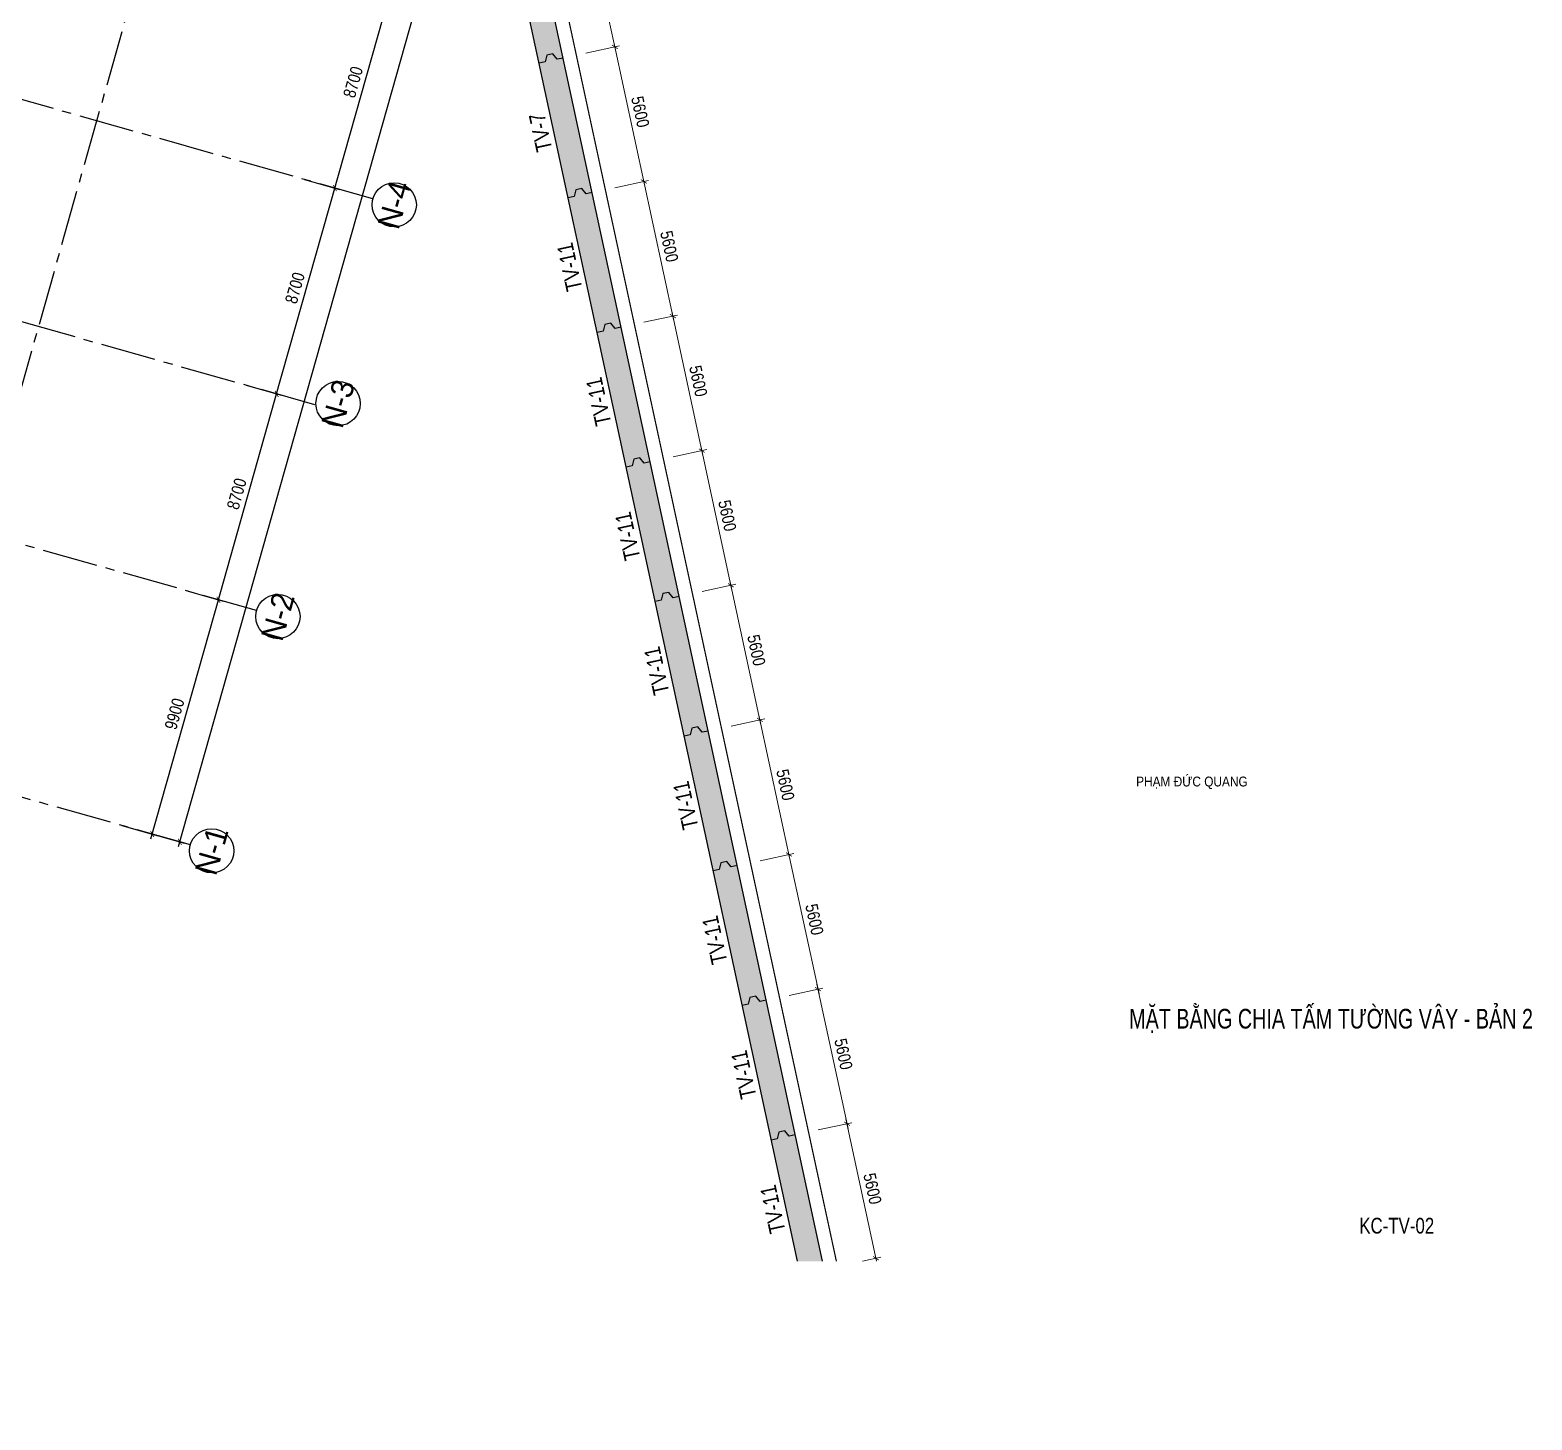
# Model space of a CAD drawing. Header units: millimetres. Extents: x 0 to 837459, y -815537 to -10000.
# Drawn here: x 776396 to 837459, y -564337 to -507810 of the extents above; entities that cross this region are included whole.
import ezdxf
from ezdxf.enums import TextEntityAlignment as Align
from ezdxf.xclip import XClip

# ---------------------------------------------------------------- set-up
doc = ezdxf.new("R2010")
doc.units = ezdxf.units.MM
doc.header["$LTSCALE"] = 100
doc.header["$XCLIPFRAME"] = 0
doc.header["$PDMODE"] = 32
doc.header["$PDSIZE"] = 2.5
for name, pattern in [('CENTER2', [1.125, 0.75, -0.125, 0.125, -0.125]), ('DASHDOT', [1, 0.5, -0.25, 0, -0.25]), ('DASHED', [4.5, 3, -1.5])]:
    doc.linetypes.add(name, pattern=pattern)
for name, color, linetype in [('0-Chu khung ten', 7, 'Continuous'), ('A-GRID-SYM', 50, 'Continuous'), ('ccu11-Dim', 8, 'Continuous'), ('ccu11-Khuat', 9, 'DASHED'), ('ccu11-Text', 31, 'Continuous'), ('ccu12-Hatch', 250, 'Continuous'), ('ccu12-Truc', 13, 'CENTER2'), ('KC-Betong', 6, 'Continuous'), ('KT-Dim', 8, 'Continuous'), ('Xref_ST_MBDV Cot vach 30.7.2022$0$Xref_ST_MBDV Cot vach 30.7.2022|Xref_ST_MBDV Cot vach 30.7.2022|Xref_ST_MBDV Cot vach 30.7.2022|Xref_ST_MBDV Cot vach 30.7.2022|A-CORE-OTLN', 2, 'Continuous'), ('Xref_ST_MBDV Cot vach 30.7.2022$0$Xref_ST_MBDV Cot vach 30.7.2022|Xref_ST_MBDV Cot vach 30.7.2022|Xref_ST_MBDV Cot vach 30.7.2022|Xref_ST_MBDV Cot vach 30.7.2022|ccu12-Thay', 7, 'Continuous')]:
    doc.layers.add(name, color=color, linetype=linetype)
doc.layers.add('ccu12-Tencaukien', color=9, linetype='Continuous', lineweight=15)
doc.styles.add('Arial', font='arial.ttf', dxfattribs={"width": 0.7})
doc.styles.add('Arial Narrow', font='ARIALN.TTF')
doc.styles.add('ccu11-VnAvantH', font='')
doc.styles.add('HBA-Text', font='GOTHIC.TTF')
doc.styles.add('LoGoTTAs1', font='')
doc.styles.add('LoGoTTAs2', font='')
doc.styles.add('VNARIALH', font='')
doc.styles.get('ccu11-VnAvantH').set_extended_font_data('.VnAvantH')
doc.styles.get('LoGoTTAs1').set_extended_font_data('.VnArialH')
doc.styles.get('LoGoTTAs2').set_extended_font_data('.VnAvantH')
doc.styles.get('VNARIALH').set_extended_font_data('.VnArialH')
doc.dimstyles.new('ccu12-200', dxfattribs={"dimscale": 200, "dimtxt": 2.5, "dimasz": 1, "dimexe": 1, "dimexo": 2, "dimgap": 1, "dimtad": 1, "dimdec": 0, "dimdsep": 46, "dimtxsty": 'Arial Narrow', "dimblk": 'ARCHTICK', "dimcen": -1, "dimdle": 1, "dimclrd": 256, "dimclre": 256, "dimclrt": 3, "dimadec": 0, "dimazin": 2, "dimtfac": 0.1, "dimtdec": 0, "dimtmove": 0, "dimatfit": 1, "dimldrblk": 'ARCHTICK', "dimfxl": 1, "dimtvp": 0.833333, "dimtolj": 1, "dimtzin": 12, "dimarcsym": 0})

# ---------------------------------------------------------------- blocks, each defined once
blk = doc.blocks.new('_ARCHTICK')
at = {"color": 0, "linetype": 'ByBlock', "const_width": 0.15}
blk.add_lwpolyline([(-0.5, -0.5), (0.5, 0.5)], dxfattribs=at)
blk = doc.blocks.new('*D198')
at = {"layer": 'ccu11-Dim', "lineweight": -2, "ltscale": 0.5, "transparency": 16777216}
for p, q in [((-4283, 59847), (-2914, 60142)), ((-1887, 54430), (-3152, 60295)), ((-3103, 54373), (-1734, 54668))]:
    blk.add_line(p, q, dxfattribs=at)
at = {"layer": 'Defpoints', "color": 0, "ltscale": 0.5, "transparency": 16777216}
for p in [(-3110, 60100), (-4674, 59763), (-3494, 54288)]:
    blk.add_point(p, dxfattribs=at)
at = {"layer": 'ccu11-Dim', "lineweight": -2, "ltscale": 0.5, "transparency": 16777216, "xscale": 200, "yscale": 200, "zscale": 200}
for p, rotation in [((-3110, 60100), 102.1642570587989), ((-1930, 54625), 282.1642570587989)]:
    blk.add_blockref('_ARCHTICK', p, dxfattribs=dict(at, rotation=rotation))
at = {"layer": 'ccu11-Dim', "color": 3, "ltscale": 0.5, "transparency": 16777216, "insert": (-2074, 57459), "char_height": 500, "attachment_point": 5, "rotation": 282.16426, "style": 'Arial Narrow', "bg_fill": 3, "box_fill_scale": 1.1, "bg_fill_color": 256, "bg_fill_true_color": 13158600, "bg_fill_transparency": 0}
blk.add_mtext('\\A1;5600', dxfattribs=at)
blk = doc.blocks.new('*D199')
at = {"layer": 'ccu11-Dim', "lineweight": -2, "ltscale": 0.5, "transparency": 16777216}
for p, q in [((-5463, 65321), (-4094, 65616)), ((-3067, 59904), (-4332, 65769)), ((-4283, 59847), (-2914, 60142))]:
    blk.add_line(p, q, dxfattribs=at)
at = {"layer": 'Defpoints', "color": 0, "ltscale": 0.5, "transparency": 16777216}
for p in [(-4290, 65574), (-5854, 65237), (-4674, 59763)]:
    blk.add_point(p, dxfattribs=at)
at = {"layer": 'ccu11-Dim', "lineweight": -2, "ltscale": 0.5, "transparency": 16777216, "xscale": 200, "yscale": 200, "zscale": 200}
for p, rotation in [((-4290, 65574), 102.1642570587989), ((-3110, 60100), 282.1642570587989)]:
    blk.add_blockref('_ARCHTICK', p, dxfattribs=dict(at, rotation=rotation))
at = {"layer": 'ccu11-Dim', "color": 3, "ltscale": 0.5, "transparency": 16777216, "insert": (-3254, 62933), "char_height": 500, "attachment_point": 5, "rotation": 282.16426, "style": 'Arial Narrow', "bg_fill": 3, "box_fill_scale": 1.1, "bg_fill_color": 256, "bg_fill_true_color": 13158600, "bg_fill_transparency": 0}
blk.add_mtext('\\A1;5600', dxfattribs=at)
blk = doc.blocks.new('*D200')
at = {"layer": 'ccu11-Dim', "lineweight": -2, "ltscale": 0.5, "transparency": 16777216}
for p, q in [((-6643, 70795), (-5274, 71090)), ((-4247, 65378), (-5512, 71244)), ((-5463, 65321), (-4094, 65616))]:
    blk.add_line(p, q, dxfattribs=at)
at = {"layer": 'Defpoints', "color": 0, "ltscale": 0.5, "transparency": 16777216}
for p in [(-5470, 71048), (-7034, 70711), (-5854, 65237)]:
    blk.add_point(p, dxfattribs=at)
at = {"layer": 'ccu11-Dim', "lineweight": -2, "ltscale": 0.5, "transparency": 16777216, "xscale": 200, "yscale": 200, "zscale": 200}
for p, rotation in [((-5470, 71048), 102.1642570587989), ((-4290, 65574), 282.1642570587989)]:
    blk.add_blockref('_ARCHTICK', p, dxfattribs=dict(at, rotation=rotation))
at = {"layer": 'ccu11-Dim', "color": 3, "ltscale": 0.5, "transparency": 16777216, "insert": (-4434, 68407), "char_height": 500, "attachment_point": 5, "rotation": 282.16426, "style": 'Arial Narrow', "bg_fill": 3, "box_fill_scale": 1.1, "bg_fill_color": 256, "bg_fill_true_color": 13158600, "bg_fill_transparency": 0}
blk.add_mtext('\\A1;5600', dxfattribs=at)
blk = doc.blocks.new('*D201')
at = {"layer": 'ccu11-Dim', "lineweight": -2, "ltscale": 0.5, "transparency": 16777216}
for p, q in [((-7823, 76270), (-6454, 76565)), ((-5427, 70853), (-6692, 76718)), ((-6643, 70795), (-5274, 71090))]:
    blk.add_line(p, q, dxfattribs=at)
at = {"layer": 'Defpoints', "color": 0, "ltscale": 0.5, "transparency": 16777216}
for p in [(-6650, 76523), (-8214, 76185), (-7034, 70711)]:
    blk.add_point(p, dxfattribs=at)
at = {"layer": 'ccu11-Dim', "lineweight": -2, "ltscale": 0.5, "transparency": 16777216, "xscale": 200, "yscale": 200, "zscale": 200}
for p, rotation in [((-6650, 76523), 102.1642570587989), ((-5470, 71048), 282.1642570587989)]:
    blk.add_blockref('_ARCHTICK', p, dxfattribs=dict(at, rotation=rotation))
at = {"layer": 'ccu11-Dim', "color": 3, "ltscale": 0.5, "transparency": 16777216, "insert": (-5614, 73881), "char_height": 500, "attachment_point": 5, "rotation": 282.16426, "style": 'Arial Narrow', "bg_fill": 3, "box_fill_scale": 1.1, "bg_fill_color": 256, "bg_fill_true_color": 13158600, "bg_fill_transparency": 0}
blk.add_mtext('\\A1;5600', dxfattribs=at)
blk = doc.blocks.new('*D202')
at = {"layer": 'ccu11-Dim', "lineweight": -2, "ltscale": 0.5, "transparency": 16777216}
for p, q in [((-9003, 81744), (-7634, 82039)), ((-6607, 76327), (-7872, 82192)), ((-7823, 76270), (-6454, 76565))]:
    blk.add_line(p, q, dxfattribs=at)
at = {"layer": 'Defpoints', "color": 0, "ltscale": 0.5, "transparency": 16777216}
for p in [(-7830, 81997), (-9394, 81660), (-8214, 76185)]:
    blk.add_point(p, dxfattribs=at)
at = {"layer": 'ccu11-Dim', "lineweight": -2, "ltscale": 0.5, "transparency": 16777216, "xscale": 200, "yscale": 200, "zscale": 200}
for p, rotation in [((-7830, 81997), 102.1642570587989), ((-6650, 76523), 282.1642570587989)]:
    blk.add_blockref('_ARCHTICK', p, dxfattribs=dict(at, rotation=rotation))
at = {"layer": 'ccu11-Dim', "color": 3, "ltscale": 0.5, "transparency": 16777216, "insert": (-6794, 79356), "char_height": 500, "attachment_point": 5, "rotation": 282.16426, "style": 'Arial Narrow', "bg_fill": 3, "box_fill_scale": 1.1, "bg_fill_color": 256, "bg_fill_true_color": 13158600, "bg_fill_transparency": 0}
blk.add_mtext('\\A1;5600', dxfattribs=at)
blk = doc.blocks.new('*D203')
at = {"layer": 'ccu11-Dim', "lineweight": -2, "ltscale": 0.5, "transparency": 16777216}
for p, q in [((-10183, 87218), (-8814, 87513)), ((-7787, 81801), (-9052, 87667)), ((-9003, 81744), (-7634, 82039))]:
    blk.add_line(p, q, dxfattribs=at)
at = {"layer": 'Defpoints', "color": 0, "ltscale": 0.5, "transparency": 16777216}
for p in [(-9010, 87471), (-10574, 87134), (-9394, 81660)]:
    blk.add_point(p, dxfattribs=at)
at = {"layer": 'ccu11-Dim', "lineweight": -2, "ltscale": 0.5, "transparency": 16777216, "xscale": 200, "yscale": 200, "zscale": 200}
for p, rotation in [((-9010, 87471), 102.1642570587989), ((-7830, 81997), 282.1642570587989)]:
    blk.add_blockref('_ARCHTICK', p, dxfattribs=dict(at, rotation=rotation))
at = {"layer": 'ccu11-Dim', "color": 3, "ltscale": 0.5, "transparency": 16777216, "insert": (-7974, 84830), "char_height": 500, "attachment_point": 5, "rotation": 282.16426, "style": 'Arial Narrow', "bg_fill": 3, "box_fill_scale": 1.1, "bg_fill_color": 256, "bg_fill_true_color": 13158600, "bg_fill_transparency": 0}
blk.add_mtext('\\A1;5600', dxfattribs=at)
blk = doc.blocks.new('*D204')
at = {"layer": 'ccu11-Dim', "lineweight": -2, "ltscale": 0.5, "transparency": 16777216}
for p, q in [((-11363, 92692), (-9994, 92987)), ((-8967, 87276), (-10232, 93141)), ((-10183, 87218), (-8814, 87513))]:
    blk.add_line(p, q, dxfattribs=at)
at = {"layer": 'Defpoints', "color": 0, "ltscale": 0.5, "transparency": 16777216}
for p in [(-10190, 92945), (-11754, 92608), (-10574, 87134)]:
    blk.add_point(p, dxfattribs=at)
at = {"layer": 'ccu11-Dim', "lineweight": -2, "ltscale": 0.5, "transparency": 16777216, "xscale": 200, "yscale": 200, "zscale": 200}
for p, rotation in [((-10190, 92945), 102.1642570587989), ((-9010, 87471), 282.1642570587989)]:
    blk.add_blockref('_ARCHTICK', p, dxfattribs=dict(at, rotation=rotation))
at = {"layer": 'ccu11-Dim', "color": 3, "ltscale": 0.5, "transparency": 16777216, "insert": (-9155, 90304), "char_height": 500, "attachment_point": 5, "rotation": 282.16426, "style": 'Arial Narrow', "bg_fill": 3, "box_fill_scale": 1.1, "bg_fill_color": 256, "bg_fill_true_color": 13158600, "bg_fill_transparency": 0}
blk.add_mtext('\\A1;5600', dxfattribs=at)
blk = doc.blocks.new('*D205')
at = {"layer": 'ccu11-Dim', "lineweight": -2, "ltscale": 0.5, "transparency": 16777216}
for p, q in [((-12543, 98167), (-11174, 98462)), ((-10147, 92750), (-11412, 98615)), ((-11363, 92692), (-9994, 92987))]:
    blk.add_line(p, q, dxfattribs=at)
at = {"layer": 'Defpoints', "color": 0, "ltscale": 0.5, "transparency": 16777216}
for p in [(-11370, 98420), (-12934, 98082), (-11754, 92608)]:
    blk.add_point(p, dxfattribs=at)
at = {"layer": 'ccu11-Dim', "lineweight": -2, "ltscale": 0.5, "transparency": 16777216, "xscale": 200, "yscale": 200, "zscale": 200}
for p, rotation in [((-11370, 98420), 102.1642570587989), ((-10190, 92945), 282.1642570587989)]:
    blk.add_blockref('_ARCHTICK', p, dxfattribs=dict(at, rotation=rotation))
at = {"layer": 'ccu11-Dim', "color": 3, "ltscale": 0.5, "transparency": 16777216, "insert": (-10335, 95778), "char_height": 500, "attachment_point": 5, "rotation": 282.16426, "style": 'Arial Narrow', "bg_fill": 3, "box_fill_scale": 1.1, "bg_fill_color": 256, "bg_fill_true_color": 13158600, "bg_fill_transparency": 0}
blk.add_mtext('\\A1;5600', dxfattribs=at)
blk = doc.blocks.new('*D206')
at = {"layer": 'ccu11-Dim', "lineweight": -2, "ltscale": 0.5, "transparency": 16777216}
for p, q in [((-13723, 103641), (-12354, 103936)), ((-11327, 98224), (-12592, 104089)), ((-12543, 98167), (-11174, 98462))]:
    blk.add_line(p, q, dxfattribs=at)
at = {"layer": 'Defpoints', "color": 0, "ltscale": 0.5, "transparency": 16777216}
for p in [(-12550, 103894), (-14114, 103557), (-12934, 98082)]:
    blk.add_point(p, dxfattribs=at)
at = {"layer": 'ccu11-Dim', "lineweight": -2, "ltscale": 0.5, "transparency": 16777216, "xscale": 200, "yscale": 200, "zscale": 200}
for p, rotation in [((-12550, 103894), 102.1642570587989), ((-11370, 98420), 282.1642570587989)]:
    blk.add_blockref('_ARCHTICK', p, dxfattribs=dict(at, rotation=rotation))
at = {"layer": 'ccu11-Dim', "color": 3, "ltscale": 0.5, "transparency": 16777216, "insert": (-11515, 101253), "char_height": 500, "attachment_point": 5, "rotation": 282.16426, "style": 'Arial Narrow', "bg_fill": 3, "box_fill_scale": 1.1, "bg_fill_color": 256, "bg_fill_true_color": 13158600, "bg_fill_transparency": 0}
blk.add_mtext('\\A1;5600', dxfattribs=at)
blk = doc.blocks.new('*D207')
at = {"layer": 'ccu11-Dim', "lineweight": -2, "ltscale": 0.5, "transparency": 16777216}
for p, q in [((-14903, 109115), (-13534, 109410)), ((-12507, 103698), (-13772, 109564)), ((-13723, 103641), (-12354, 103936))]:
    blk.add_line(p, q, dxfattribs=at)
at = {"layer": 'Defpoints', "color": 0, "ltscale": 0.5, "transparency": 16777216}
for p in [(-13730, 109368), (-15294, 109031), (-14114, 103557)]:
    blk.add_point(p, dxfattribs=at)
at = {"layer": 'ccu11-Dim', "lineweight": -2, "ltscale": 0.5, "transparency": 16777216, "xscale": 200, "yscale": 200, "zscale": 200}
for p, rotation in [((-13730, 109368), 102.1642570587989), ((-12550, 103894), 282.1642570587989)]:
    blk.add_blockref('_ARCHTICK', p, dxfattribs=dict(at, rotation=rotation))
at = {"layer": 'ccu11-Dim', "color": 3, "ltscale": 0.5, "transparency": 16777216, "insert": (-12695, 106727), "char_height": 500, "attachment_point": 5, "rotation": 282.16426, "style": 'Arial Narrow', "bg_fill": 3, "box_fill_scale": 1.1, "bg_fill_color": 256, "bg_fill_true_color": 13158600, "bg_fill_transparency": 0}
blk.add_mtext('\\A1;5600', dxfattribs=at)
blk = doc.blocks.new('*D208')
at = {"layer": 'ccu11-Dim', "lineweight": -2, "ltscale": 0.5, "transparency": 16777216}
for p, q in [((-16083, 114590), (-14714, 114885)), ((-13687, 109173), (-14952, 115038)), ((-14903, 109115), (-13534, 109410))]:
    blk.add_line(p, q, dxfattribs=at)
at = {"layer": 'Defpoints', "color": 0, "ltscale": 0.5, "transparency": 16777216}
for p in [(-14910, 114842), (-16474, 114505), (-15294, 109031)]:
    blk.add_point(p, dxfattribs=at)
at = {"layer": 'ccu11-Dim', "lineweight": -2, "ltscale": 0.5, "transparency": 16777216, "xscale": 200, "yscale": 200, "zscale": 200}
for p, rotation in [((-14910, 114842), 102.1642570587989), ((-13730, 109368), 282.1642570587989)]:
    blk.add_blockref('_ARCHTICK', p, dxfattribs=dict(at, rotation=rotation))
at = {"layer": 'ccu11-Dim', "color": 3, "ltscale": 0.5, "transparency": 16777216, "insert": (-13875, 112201), "char_height": 500, "attachment_point": 5, "rotation": 282.16426, "style": 'Arial Narrow', "bg_fill": 3, "box_fill_scale": 1.1, "bg_fill_color": 256, "bg_fill_true_color": 13158600, "bg_fill_transparency": 0}
blk.add_mtext('\\A1;5600', dxfattribs=at)
blk = doc.blocks.new('*D126')
at = {"layer": 'Defpoints', "color": 0, "transparency": 16777216}
for p in [(366647, -37704, 0), (379300, -66026), (376730, -66913, 0)]:
    blk.add_point(p, dxfattribs=at)
at = {"layer": 'KT-Dim', "lineweight": -2, "transparency": 16777216}
for p, q in [((369150, -36628), (379365, -66215)), ((367025, -37574), (369405, -36752)), ((377108, -66782), (379489, -65960))]:
    blk.add_line(p, q, dxfattribs=at)
at = {"layer": 'KT-Dim', "lineweight": -2, "transparency": 16777216, "xscale": 200, "yscale": 200, "zscale": 200}
for p, rotation in [((369216, -36817), 109.047107476038), ((379300, -66026), 289.047107476038)]:
    blk.add_blockref('_ARCHTICK', p, dxfattribs=dict(at, rotation=rotation))
at = {"layer": 'KT-Dim', "color": 3, "transparency": 16777216, "insert": (374688, -51273), "char_height": 500, "attachment_point": 5, "rotation": 289.04711, "style": 'Arial Narrow'}
blk.add_mtext('\\A1;30900', dxfattribs=at)
blk = doc.blocks.new('GRID-SYM-flat-229')
at = {"layer": 'A-GRID-SYM', "ltscale": 0.5}
blk.add_circle((0, 0), 900, dxfattribs=at)
at = {"layer": 'A-GRID-SYM', "style": 'HBA-Text'}
blk.add_attdef('GRID', text='', height=900, rotation=74.22122, dxfattribs=at).set_placement((0, 0), align=Align.MIDDLE_CENTER)
blk = doc.blocks.new('GRID-SYM-flat-233')
at = {"layer": 'A-GRID-SYM', "ltscale": 0.5}
blk.add_circle((0, 0), 900, dxfattribs=at)
at = {"layer": 'A-GRID-SYM', "style": 'HBA-Text'}
blk.add_attdef('GRID', text='', height=900, rotation=74.22122, dxfattribs=at).set_placement((0, 0), align=Align.MIDDLE_CENTER)
blk = doc.blocks.new('GRID-SYM-flat-234')
at = {"layer": 'A-GRID-SYM', "ltscale": 0.5}
blk.add_circle((0, 0), 900, dxfattribs=at)
at = {"layer": 'A-GRID-SYM', "style": 'HBA-Text'}
blk.add_attdef('GRID', text='', height=900, rotation=74.22122, dxfattribs=at).set_placement((0, 0), align=Align.MIDDLE_CENTER)
blk = doc.blocks.new('GRID-SYM-flat-235')
at = {"layer": 'A-GRID-SYM', "ltscale": 0.5}
blk.add_circle((0, 0), 900, dxfattribs=at)
at = {"layer": 'A-GRID-SYM', "style": 'HBA-Text'}
blk.add_attdef('GRID', text='', height=900, rotation=74.22122, dxfattribs=at).set_placement((0, 0), align=Align.MIDDLE_CENTER)
blk = doc.blocks.new('*D39')
at = {"layer": 'ccu11-Dim', "lineweight": -2, "ltscale": 0.5, "transparency": 16777216}
for p, q in [((1244202, 42038), (1246677, 50795)), ((1245387, 50952), (1246815, 50548)), ((1243021, 42580), (1244449, 42176))]:
    blk.add_line(p, q, dxfattribs=at)
at = {"layer": 'Defpoints', "color": 0, "ltscale": 0.5, "transparency": 16777216}
for p in [(1245002, 51061, 0), (1246622, 50603), (1242637, 42688, 0)]:
    blk.add_point(p, dxfattribs=at)
at = {"layer": 'ccu11-Dim', "lineweight": -2, "ltscale": 0.5, "transparency": 16777216, "xscale": 200, "yscale": 200, "zscale": 200}
for p, rotation in [((1246622, 50603), 74.22121918278238), ((1244257, 42231), 254.2212191827824)]:
    blk.add_blockref('_ARCHTICK', p, dxfattribs=dict(at, rotation=rotation))
at = {"layer": 'ccu11-Dim', "color": 3, "ltscale": 0.5, "transparency": 16777216, "insert": (1245001, 46541), "char_height": 500, "attachment_point": 5, "rotation": 74.22122, "style": 'Arial Narrow', "bg_fill": 3, "box_fill_scale": 1.1, "bg_fill_color": 256, "bg_fill_true_color": 13158600, "bg_fill_transparency": 0}
blk.add_mtext('\\A1;8700', dxfattribs=at)
blk = doc.blocks.new('*D40')
at = {"layer": 'ccu11-Dim', "lineweight": -2, "ltscale": 0.5, "transparency": 16777216}
for p, q in [((1241836, 33666), (1244311, 42423)), ((1243021, 42580), (1244449, 42176)), ((1240656, 34208), (1242083, 33804))]:
    blk.add_line(p, q, dxfattribs=at)
at = {"layer": 'Defpoints', "color": 0, "ltscale": 0.5, "transparency": 16777216}
for p in [(1242637, 42688, 0), (1244257, 42231), (1240271, 34316, 0)]:
    blk.add_point(p, dxfattribs=at)
at = {"layer": 'ccu11-Dim', "lineweight": -2, "ltscale": 0.5, "transparency": 16777216, "xscale": 200, "yscale": 200, "zscale": 200}
for p, rotation in [((1244257, 42231), 74.22121918278238), ((1241891, 33859), 254.2212191827824)]:
    blk.add_blockref('_ARCHTICK', p, dxfattribs=dict(at, rotation=rotation))
at = {"layer": 'ccu11-Dim', "color": 3, "ltscale": 0.5, "transparency": 16777216, "insert": (1242636, 38168), "char_height": 500, "attachment_point": 5, "rotation": 74.22122, "style": 'Arial Narrow', "bg_fill": 3, "box_fill_scale": 1.1, "bg_fill_color": 256, "bg_fill_true_color": 13158600, "bg_fill_transparency": 0}
blk.add_mtext('\\A1;8700', dxfattribs=at)
blk = doc.blocks.new('*D41')
at = {"layer": 'ccu11-Dim', "lineweight": -2, "ltscale": 0.5, "transparency": 16777216}
for p, q in [((1240656, 34208), (1242083, 33804)), ((1239471, 25294), (1241945, 34051)), ((1238290, 25835), (1239718, 25432))]:
    blk.add_line(p, q, dxfattribs=at)
at = {"layer": 'Defpoints', "color": 0, "ltscale": 0.5, "transparency": 16777216}
for p in [(1240271, 34316, 0), (1241891, 33859), (1237905, 25944, 0)]:
    blk.add_point(p, dxfattribs=at)
at = {"layer": 'ccu11-Dim', "lineweight": -2, "ltscale": 0.5, "transparency": 16777216, "xscale": 200, "yscale": 200, "zscale": 200}
for p, rotation in [((1241891, 33859), 74.22121918278238), ((1239525, 25486), 254.2212191827824)]:
    blk.add_blockref('_ARCHTICK', p, dxfattribs=dict(at, rotation=rotation))
at = {"layer": 'ccu11-Dim', "color": 3, "ltscale": 0.5, "transparency": 16777216, "insert": (1240270, 29796), "char_height": 500, "attachment_point": 5, "rotation": 74.22122, "style": 'Arial Narrow', "bg_fill": 3, "box_fill_scale": 1.1, "bg_fill_color": 256, "bg_fill_true_color": 13158600, "bg_fill_transparency": 0}
blk.add_mtext('\\A1;8700', dxfattribs=at)
blk = doc.blocks.new('*D42')
at = {"layer": 'ccu11-Dim', "lineweight": -2, "ltscale": 0.5, "transparency": 16777216}
for p, q in [((1236779, 15767), (1239579, 25679)), ((1238290, 25835), (1239718, 25432)), ((1235598, 16309), (1237026, 15905))]:
    blk.add_line(p, q, dxfattribs=at)
at = {"layer": 'Defpoints', "color": 0, "ltscale": 0.5, "transparency": 16777216}
for p in [(1237905, 25944, 0), (1239525, 25486), (1235213, 16417, 0)]:
    blk.add_point(p, dxfattribs=at)
at = {"layer": 'ccu11-Dim', "lineweight": -2, "ltscale": 0.5, "transparency": 16777216, "xscale": 200, "yscale": 200, "zscale": 200}
for p, rotation in [((1239525, 25486), 74.22121918278238), ((1236833, 15960), 254.2212191827824)]:
    blk.add_blockref('_ARCHTICK', p, dxfattribs=dict(at, rotation=rotation))
at = {"layer": 'ccu11-Dim', "color": 3, "ltscale": 0.5, "transparency": 16777216, "insert": (1237741, 20847), "char_height": 500, "attachment_point": 5, "rotation": 74.22122, "style": 'Arial Narrow', "bg_fill": 3, "box_fill_scale": 1.1, "bg_fill_color": 256, "bg_fill_true_color": 13158600, "bg_fill_transparency": 0}
blk.add_mtext('\\A1;9900', dxfattribs=at)
blk = doc.blocks.new('*D43')
at = {"layer": 'ccu11-Dim', "lineweight": -2, "ltscale": 0.5, "transparency": 16777216}
for p, q in [((1255775, 87712), (1258325, 86992)), ((1237901, 15450), (1258187, 87239)), ((1235598, 16309), (1238148, 15588))]:
    blk.add_line(p, q, dxfattribs=at)
at = {"layer": 'Defpoints', "color": 0, "ltscale": 0.5, "transparency": 16777216}
for p in [(1255390, 87821, 0), (1258133, 87046), (1235213, 16417, 0)]:
    blk.add_point(p, dxfattribs=at)
at = {"layer": 'ccu11-Dim', "lineweight": -2, "ltscale": 0.5, "transparency": 16777216, "xscale": 200, "yscale": 200, "zscale": 200}
for p, rotation in [((1258133, 87046), 74.22121918278238), ((1237956, 15642), 254.2212191827824)]:
    blk.add_blockref('_ARCHTICK', p, dxfattribs=dict(at, rotation=rotation))
at = {"layer": 'ccu11-Dim', "color": 3, "ltscale": 0.5, "transparency": 16777216, "insert": (1247606, 51468), "char_height": 500, "attachment_point": 5, "rotation": 74.22122, "style": 'Arial Narrow', "bg_fill": 3, "box_fill_scale": 1.1, "bg_fill_color": 256, "bg_fill_true_color": 13158600, "bg_fill_transparency": 0}
blk.add_mtext('\\A1;74200', dxfattribs=at)
blk = doc.blocks.new('ccu11_88_tenbv')
at = {"layer": '0-Chu khung ten', "color": 31, "style": 'LoGoTTAs2', "width": 0.8}
for p in [(-8837, 8052), (-8800, 6853)]:
    blk.add_attdef('...', p, '', height=220, dxfattribs=at)
at = {"layer": '0-Chu khung ten', "color": 31}
for tag, height, style, width, p in [('1', 500, 'VNARIALH', 0.85, (-4500, 3869)), ('2', 500, 'VNARIALH', 0.85, (-4500, 2917)), ('S1-01-1', 700, 'LoGoTTAs1', 0.8, (-2250, 607)), ('1/100', 350, 'VNARIALH', 0.85, (-6750, 229))]:
    blk.add_attdef(tag, text='', height=height, dxfattribs=dict(at, style=style, width=width)).set_placement(p, align=Align.CENTER)
blk = doc.blocks.new('Grid-ST-flat-3')
at = {"layer": 'KT-Dim'}
dim = blk.add_linear_dim(base=(379299.7, -66025.7, 0), p1=(366646.9, -37704.3), p2=(376730.3, -66912.7, 0), angle=109.047107, dimstyle='ccu12-200', dxfattribs=at)
dim.commit()
dim.dimension.update_dxf_attribs({"geometry": '*D126', "text_midpoint": (374688, -51272.9, 0)})
blk = doc.blocks.new('LUOI TRUC-NT1')
at = {"layer": 'ccu12-Truc', "ltscale": 30}
for p, q in [((22212.4, 78608.2), (-2819.4, -9977.8)), ((18657.9, 23096.8), (-14287.1, 32406.1)), ((16292.2, 14724.6), (-16652.9, 24033.9)), ((13926.4, 6352.4), (-19018.6, 15661.8)), ((11234.4, -3174.5), (-21710.7, 6134.8))]:
    blk.add_line(p, q, dxfattribs=at)
at = {"layer": 'KC-Betong', "ltscale": 0.5}
for name, p, values in [('GRID-SYM-flat-235', (19524, 22852.1), {'GRID': 'N-4'}), ('GRID-SYM-flat-234', (17239.8, 14768.6), {'GRID': 'N-3'}), ('GRID-SYM-flat-233', (14792.5, 6107.7), {'GRID': 'N-2'}), ('GRID-SYM-flat-229', (12100.5, -3419.1), {'GRID': 'N-1'})]:
    blk.add_blockref(name, p, dxfattribs=at).add_auto_attribs(values)
at = {"layer": 'ccu11-Dim', "ltscale": 0.5}
dim = blk.add_linear_dim(base=(19474.2, 31906.8), p1=(15488.4, 23992.4, 0), p2=(17854.2, 32364.6, 0), angle=74.221219, dimstyle='ccu12-200', override={"dimfxl": 150, "dimtfill": 1}, dxfattribs=at)
dim.commit()
dim.dimension.update_dxf_attribs({"geometry": '*D39', "text_midpoint": (17853.2, 27844.5), "insert": (-1227148.1, -18696.1)})
dim = blk.add_linear_dim(base=(17108.5, 23534.6), p1=(13122.7, 15620.2, 0), p2=(15488.4, 23992.4, 0), angle=74.221219, dimstyle='ccu12-200', override={"dimfxl": 150, "dimtfill": 1}, dxfattribs=at)
dim.commit()
dim.dimension.update_dxf_attribs({"geometry": '*D40', "text_midpoint": (15487.5, 19472.3), "insert": (-1227148.1, -18696.1)})
dim = blk.add_linear_dim(base=(14742.8, 15162.4), p1=(10757, 7248, 0), p2=(13122.7, 15620.2, 0), angle=74.221219, dimstyle='ccu12-200', override={"dimfxl": 150, "dimtfill": 1}, dxfattribs=at)
dim.commit()
dim.dimension.update_dxf_attribs({"geometry": '*D41', "text_midpoint": (13121.8, 11100.1), "insert": (-1227148.1, -18696.1)})
dim = blk.add_linear_dim(base=(12377, 6790.3), p1=(8065, -2278.7, 0), p2=(10757, 7248, 0), angle=74.221219, dimstyle='ccu12-200', override={"dimfxl": 150, "dimtfill": 1}, dxfattribs=at)
dim.commit()
dim.dimension.update_dxf_attribs({"geometry": '*D42', "text_midpoint": (10592.9, 2150.7), "insert": (-1227148.1, -18696.1)})
dim = blk.add_linear_dim(base=(30984.5, 68350.1), p1=(8065, -2278.7, 0), p2=(28241.7, 69125.1, 0), angle=74.221219, dimstyle='ccu12-200', override={"dimfxl": 150, "dimtfill": 1}, dxfattribs=at)
dim.commit()
dim.dimension.update_dxf_attribs({"geometry": '*D43', "text_midpoint": (20458, 32772), "insert": (-1227148.1, -18696.1)})
blk = doc.blocks.new('220830_DWall Plan')
at = {"layer": 'ccu12-Tencaukien', "color": 2, "style": 'Arial', "width": 0.8}
blk.add_text('TV-11', height=650, rotation=102.164257, dxfattribs=at).set_placement((-6991.4, 62163.5), align=Align.CENTER)
at = {"layer": 'ccu11-Dim', "ltscale": 0.5}
dim = blk.add_linear_dim(base=(-3109.5, 60099.7), p1=(-3493.6, 54288.3), p2=(-4673.6, 59762.6), angle=102.164257, dimstyle='ccu12-200', override={"dimzin": 0, "dimtmove": 1, "dimfxl": 150, "dimtfill": 1}, dxfattribs=at)
dim.commit()
dim.dimension.update_dxf_attribs({"geometry": '*D198', "text_midpoint": (-2074.5, 57458.5)})
dim = blk.add_linear_dim(base=(-4289.5, 65574), p1=(-4673.6, 59762.6), p2=(-5853.6, 65236.8), angle=102.164257, dimstyle='ccu12-200', override={"dimzin": 0, "dimtmove": 1, "dimfxl": 150, "dimtfill": 1}, dxfattribs=at)
dim.commit()
dim.dimension.update_dxf_attribs({"geometry": '*D199', "text_midpoint": (-3254.5, 62932.8)})
dim = blk.add_linear_dim(base=(-5469.6, 71048.3), p1=(-5853.6, 65236.8), p2=(-7033.6, 70711.1), angle=102.164257, dimstyle='ccu12-200', override={"dimzin": 0, "dimtmove": 1, "dimfxl": 150, "dimtfill": 1}, dxfattribs=at)
dim.commit()
dim.dimension.update_dxf_attribs({"geometry": '*D200', "text_midpoint": (-4434.5, 68407.1)})
at = {"layer": 'Xref_ST_MBDV Cot vach 30.7.2022$0$Xref_ST_MBDV Cot vach 30.7.2022|Xref_ST_MBDV Cot vach 30.7.2022|Xref_ST_MBDV Cot vach 30.7.2022|Xref_ST_MBDV Cot vach 30.7.2022|ccu12-Thay', "ltscale": 10}
blk.add_lwpolyline([(-6391.3, 65121), (-6635.5, 65068.3), (-6810.5, 65286.5), (-7055, 65233.8), (-7124.6, 64962.9), (-7368.8, 64910.2)], dxfattribs=at)
blk.add_blockref('Grid-ST-flat-3', (-415251.1, 99227.9, 0.1))
at = {"layer": 'ccu11-Dim', "ltscale": 0.5}
dim = blk.add_linear_dim(base=(-6649.6, 76522.5), p1=(-7033.6, 70711.1), p2=(-8213.6, 76185.4), angle=102.164257, dimstyle='ccu12-200', override={"dimzin": 0, "dimtmove": 1, "dimfxl": 150, "dimtfill": 1}, dxfattribs=at)
dim.commit()
dim.dimension.update_dxf_attribs({"geometry": '*D201', "text_midpoint": (-5614.5, 73881.3)})
at = {"layer": 'Xref_ST_MBDV Cot vach 30.7.2022$0$Xref_ST_MBDV Cot vach 30.7.2022|Xref_ST_MBDV Cot vach 30.7.2022|Xref_ST_MBDV Cot vach 30.7.2022|Xref_ST_MBDV Cot vach 30.7.2022|ccu12-Thay', "ltscale": 10}
blk.add_lwpolyline([(-7571.3, 70595.2), (-7815.5, 70542.6), (-7990.5, 70760.8), (-8235, 70708.1), (-8304.6, 70437.1), (-8548.8, 70384.5)], dxfattribs=at)
at = {"layer": 'ccu11-Dim', "ltscale": 0.5}
dim = blk.add_linear_dim(base=(-7829.6, 81996.8), p1=(-8213.6, 76185.4), p2=(-9393.6, 81659.6), angle=102.164257, dimstyle='ccu12-200', override={"dimzin": 0, "dimtmove": 1, "dimfxl": 150, "dimtfill": 1}, dxfattribs=at)
dim.commit()
dim.dimension.update_dxf_attribs({"geometry": '*D202', "text_midpoint": (-6794.5, 79355.6)})
at = {"layer": 'Xref_ST_MBDV Cot vach 30.7.2022$0$Xref_ST_MBDV Cot vach 30.7.2022|Xref_ST_MBDV Cot vach 30.7.2022|Xref_ST_MBDV Cot vach 30.7.2022|Xref_ST_MBDV Cot vach 30.7.2022|ccu12-Thay', "ltscale": 10}
blk.add_lwpolyline([(-8751.3, 76069.5), (-8995.5, 76016.8), (-9170.5, 76235), (-9415, 76182.3), (-9484.6, 75911.4), (-9728.8, 75858.8)], dxfattribs=at)
at = {"layer": 'ccu11-Dim', "ltscale": 0.5}
dim = blk.add_linear_dim(base=(-9009.6, 87471.1), p1=(-9393.6, 81659.6), p2=(-10573.6, 87133.9), angle=102.164257, dimstyle='ccu12-200', override={"dimzin": 0, "dimtmove": 1, "dimfxl": 150, "dimtfill": 1}, dxfattribs=at)
dim.commit()
dim.dimension.update_dxf_attribs({"geometry": '*D203', "text_midpoint": (-7974.5, 84829.9)})
at = {"layer": 'Xref_ST_MBDV Cot vach 30.7.2022$0$Xref_ST_MBDV Cot vach 30.7.2022|Xref_ST_MBDV Cot vach 30.7.2022|Xref_ST_MBDV Cot vach 30.7.2022|Xref_ST_MBDV Cot vach 30.7.2022|ccu12-Thay', "ltscale": 10}
blk.add_lwpolyline([(-9931.3, 81543.8), (-10175.5, 81491.1), (-10350.5, 81709.3), (-10595, 81656.6), (-10664.6, 81385.7), (-10908.8, 81333)], dxfattribs=at)
at = {"layer": 'ccu11-Dim', "ltscale": 0.5}
dim = blk.add_linear_dim(base=(-10189.6, 92945.3), p1=(-10573.6, 87133.9), p2=(-11753.6, 92608.2), angle=102.164257, dimstyle='ccu12-200', override={"dimzin": 0, "dimtmove": 1, "dimfxl": 150, "dimtfill": 1}, dxfattribs=at)
dim.commit()
dim.dimension.update_dxf_attribs({"geometry": '*D204', "text_midpoint": (-9154.5, 90304.1)})
at = {"layer": 'Xref_ST_MBDV Cot vach 30.7.2022$0$Xref_ST_MBDV Cot vach 30.7.2022|Xref_ST_MBDV Cot vach 30.7.2022|Xref_ST_MBDV Cot vach 30.7.2022|Xref_ST_MBDV Cot vach 30.7.2022|ccu12-Thay', "ltscale": 10}
blk.add_lwpolyline([(-11111.3, 87018), (-11355.5, 86965.4), (-11530.5, 87183.6), (-11775.1, 87130.9), (-11844.6, 86859.9), (-12088.8, 86807.3)], dxfattribs=at)
at = {"layer": 'ccu11-Dim', "ltscale": 0.5}
dim = blk.add_linear_dim(base=(-11369.6, 98419.6), p1=(-11753.6, 92608.2), p2=(-12933.6, 98082.4), angle=102.164257, dimstyle='ccu12-200', override={"dimzin": 0, "dimtmove": 1, "dimfxl": 150, "dimtfill": 1}, dxfattribs=at)
dim.commit()
dim.dimension.update_dxf_attribs({"geometry": '*D205', "text_midpoint": (-10334.5, 95778.4)})
at = {"layer": 'Xref_ST_MBDV Cot vach 30.7.2022$0$Xref_ST_MBDV Cot vach 30.7.2022|Xref_ST_MBDV Cot vach 30.7.2022|Xref_ST_MBDV Cot vach 30.7.2022|Xref_ST_MBDV Cot vach 30.7.2022|ccu12-Thay', "ltscale": 10}
blk.add_lwpolyline([(-12291.3, 92492.3), (-12535.5, 92439.6), (-12710.5, 92657.8), (-12955.1, 92605.1), (-13024.6, 92334.2), (-13268.8, 92281.6)], dxfattribs=at)
at = {"layer": 'ccu11-Dim', "ltscale": 0.5}
dim = blk.add_linear_dim(base=(-12549.6, 103893.9), p1=(-12933.6, 98082.4), p2=(-14113.7, 103556.7), angle=102.164257, dimstyle='ccu12-200', override={"dimzin": 0, "dimtmove": 1, "dimfxl": 150, "dimtfill": 1}, dxfattribs=at)
dim.commit()
dim.dimension.update_dxf_attribs({"geometry": '*D206', "text_midpoint": (-11514.5, 101252.7)})
at = {"layer": 'Xref_ST_MBDV Cot vach 30.7.2022$0$Xref_ST_MBDV Cot vach 30.7.2022|Xref_ST_MBDV Cot vach 30.7.2022|Xref_ST_MBDV Cot vach 30.7.2022|Xref_ST_MBDV Cot vach 30.7.2022|ccu12-Thay', "ltscale": 10}
blk.add_lwpolyline([(-13471.3, 97966.5), (-13715.5, 97913.9), (-13890.5, 98132.1), (-14135.1, 98079.4), (-14204.6, 97808.5), (-14448.8, 97755.8)], dxfattribs=at)
at = {"layer": 'ccu11-Dim', "ltscale": 0.5}
dim = blk.add_linear_dim(base=(-13729.6, 109368.1), p1=(-14113.7, 103556.7), p2=(-15293.7, 109031), angle=102.164257, dimstyle='ccu12-200', override={"dimzin": 0, "dimtmove": 1, "dimfxl": 150, "dimtfill": 1}, dxfattribs=at)
dim.commit()
dim.dimension.update_dxf_attribs({"geometry": '*D207', "text_midpoint": (-12694.5, 106726.9)})
at = {"layer": 'Xref_ST_MBDV Cot vach 30.7.2022$0$Xref_ST_MBDV Cot vach 30.7.2022|Xref_ST_MBDV Cot vach 30.7.2022|Xref_ST_MBDV Cot vach 30.7.2022|Xref_ST_MBDV Cot vach 30.7.2022|ccu12-Thay', "ltscale": 10}
blk.add_lwpolyline([(-14651.3, 103440.8), (-14895.5, 103388.2), (-15070.5, 103606.4), (-15315.1, 103553.7), (-15384.6, 103282.7), (-15628.8, 103230.1)], dxfattribs=at)
at = {"layer": 'ccu11-Dim', "ltscale": 0.5}
dim = blk.add_linear_dim(base=(-14909.6, 114842.4), p1=(-15293.7, 109031), p2=(-16473.7, 114505.2), angle=102.164257, dimstyle='ccu12-200', override={"dimzin": 0, "dimtmove": 1, "dimfxl": 150, "dimtfill": 1}, dxfattribs=at)
dim.commit()
dim.dimension.update_dxf_attribs({"geometry": '*D208', "text_midpoint": (-13874.5, 112201.2)})
at = {"layer": 'ccu12-Hatch', "ltscale": 0.5}
h = blk.add_hatch(dxfattribs=at)
h.set_pattern_fill('VATLIEU04', color=256, scale=50, pattern_type=2)
h.set_pattern_definition([(50, (-626373.33, 223416.3), (358.63009, -31.37607), [37.5, -412.5]), (355, (-626373.33, 223416.3), (-69.37567, 376.09607), [30, -330]), (100.4514, (-626343.45, 223413.7), (289.25469, 344.71977), [31.8701, -350.57106]), (46.1842, (-626373.33, 223516.3), (533.62052, -82.7595), [56.25, -618.75]), (96.6356, (-626328.87, 223509.4), (467.33135, 487.05894), [47.80514, -525.8565]), (351.1842, (-626373.33, 223516.3), (467.33097, 487.0593), [45, -495]), (21, (-626323.33, 223491.3), (298.45353, -201.30945), [37.5, -412.5]), (326, (-626323.33, 223491.3), (121.65767, 362.57502), [30, -330]), (71.4514, (-626298.46, 223474.54), (420.11131, 161.26525), [31.8701, -350.57106]), (37.5, (-626373.33, 223416.31), (6.079928, 166.446927), [0, -326, 0, -335, 0, -331.25]), (7.5, (-626373.33, 223416.31), (131.53477, 197.205856), [0, -191, 0, -318.5, 0, -126.25]), (327.5, (-626484.83, 223416.31), (266.911218, -11.277436), [0, -125, 0, -390, 0, -517.5]), (317.5, (-626534.83, 223416.31), (291.593085, 50.05249), [0, -162.5, 0, -259, 0, -367.5]), (45, (-626373.33, 223416.31), (-150.26019, 150.26019), []), (45, (-626373.33, 223477.56), (-150.26019, 150.26019), [])])
h.paths.add_polyline_path([(-122510.4, 58795.4), (-122033.7, 56036.3), (-122025.8, 55995.6), (-121435.2, 53258.6), (-121425.6, 53218.3), (-120722.3, 50508.1), (-120711, 50468.2), (-119896.1, 47789.5), (-119883.2, 47750.1), (-118958, 45107.4), (-118943.5, 45068.6), (-117909.8, 42466.4), (-117893.7, 42428.3), (-116753.1, 39871.1), (-116735.4, 39833.7), (-115489.9, 37325.9), (-115470.4, 37288.7), (-113949.2, 34524), (-113926.1, 34484.2), (-112465, 32095.7), (-112442.4, 32060.3), (-110882.3, 29735.2), (-110858.5, 29701.3), (-109203.6, 27442.8), (-109178.4, 27409.9), (-107431.4, 25221.8), (-107404.9, 25189.9), (-105568.8, 23076), (-105541, 23045.3), (-103618.9, 21009.2), (-103589.9, 20979.7), (-101585.2, 19024.9), (-101555, 18996.6), (-99471.1, 17126.5), (-99439.7, 17099.4), (-97280.2, 15317.2), (-97247.7, 15291.5), (-95016.3, 13600.1), (-94982.8, 13575.8), (-92683.3, 11978.3), (-92648.8, 11955.3), (-90285.1, 10454.4), (-90249.7, 10432.9), (-87825.9, 9031.1), (-87789.6, 9011.1), (-85309.8, 7710.8), (-85272.8, 7692.3), (-82741.3, 6495.8), (-82703.5, 6478.9), (-80124.7, 5388.2), (-80086.2, 5372.8), (-77464.5, 4389.8), (-77425.4, 4376.1), (-74765.2, 3502.4), (-74725.6, 3490.3), (-72031.5, 2727.6), (-71991.4, 2717.1), (-69268, 2066.5), (-69227.6, 2057.8), (-66479.6, 1520.5), (-66438.8, 1513.4), (-63670.9, 1090.4), (-63637.2, 1085.8), (-60856.6, 757.2), (-60844.4, 755.8), (-41353.3, -1307), (0, 0), (5993.1, 7667.3), (-23501.3, 144497.8), (-27624.7, 160190.9), (-41845.5, 164209.2), (-48082.3, 159482.1), (-71537, 141587.6), (-77499.2, 137277.8), (-78971.4, 133992.6), (-83075.5, 131026), (-86656.7, 130658.3), (-88925.9, 129018), (-91195.2, 127377.7), (-93464.4, 125737.4), (-93470.8, 125732.8), (-95729.2, 124077.6), (-95757.8, 124056), (-97965.7, 122333.9), (-98004.3, 122302.4), (-100138.8, 120490.2), (-100176.1, 120457.1), (-102233.4, 118557.8), (-102269.3, 118523.2), (-104245.9, 116540.1), (-104280.4, 116504.1), (-106173, 114440.6), (-106205.9, 114403.1), (-108011.2, 112262.8), (-108042.5, 112224.1), (-109757.4, 110010.7), (-109787.1, 109970.7), (-111408.7, 107688), (-111436.7, 107646.8), (-112962, 105298.7), (-112988.3, 105256.4), (-114414.8, 102847), (-114439.3, 102803.6), (-115764.6, 100337.1), (-115787.3, 100292.7), (-117009, 97773.3), (-117029.8, 97728.1), (-118145.9, 95160.1), (-118164.8, 95114), (-119173.3, 92501.9), (-119190.2, 92455.1), (-120089.4, 89803.4), (-120104.4, 89755.9), (-120892.7, 87069.1), (-120905.8, 87021), (-121581.8, 84303.9), (-121592.9, 84255.3), (-122155.5, 81512.4), (-122164.5, 81463.4), (-122612.8, 78699.5), (-122619.8, 78650.1), (-122952.9, 75870), (-122957.9, 75820.4), (-123175.3, 73028.9), (-123178.2, 72978.7), (-123278.4, 70180.4), (-123279.1, 70131.9), (-123266, 67331.9), (-123264.7, 67281.1), (-123132.9, 64484.2), (-123130.1, 64443.1), (-122883.3, 61654), (-122878.8, 61612.8), (-122516.6, 58836.3)])
h.paths.add_polyline_path([(-24474.2, 144265.3), (-28446.7, 159384), (-41638.3, 163111.5), (-47477, 158686.1), (-70940.7, 140784.7), (-76696.2, 136624.4), (-78168.4, 133339.2), (-82706.9, 130058.6), (-86288, 129690.9), (-88340.1, 128207.6), (-88223, 128045.5), (-90492.2, 126405.2), (-92761.4, 124764.9), (-95019.8, 123109.7), (-97227.7, 121387.7), (-99362.1, 119575.4), (-101419.4, 117676.1), (-103396, 115692.9), (-105288.6, 113629.4), (-107093.9, 111489.1), (-108808.8, 109275.7), (-110430.4, 106993.1), (-111955.7, 104645), (-113382.2, 102235.7), (-114707.5, 99769.1), (-115929.2, 97249.7), (-117045.3, 94681.8), (-118053.8, 92069.7), (-118953, 89418), (-119741.3, 86731.3), (-120417.3, 84014.1), (-120980, 81271.2), (-121428.3, 78507.4), (-121761.5, 75727.3), (-121978.9, 72935.7), (-122079.1, 70137.5), (-122066, 67337.5), (-121934.3, 64540.6), (-122134, 64531.2), (-121887.2, 61742.1), (-121525, 58965.6), (-121048.3, 56206.5), (-120457.7, 53469.5), (-119754.3, 50759.3), (-118939.4, 48080.5), (-118014.2, 45437.8), (-116980.4, 42835.6), (-115839.8, 40278.5), (-114594.3, 37770.7), (-113073.1, 35006), (-111612, 32617.5), (-110051.9, 30292.4), (-108396.9, 28033.8), (-106649.9, 25845.7), (-104813.8, 23731.8), (-102891.7, 21695.7), (-100887.1, 19740.8), (-98803.2, 17870.7), (-96643.7, 16088.4), (-94412.2, 14397.1), (-92112.7, 12799.5), (-89749, 11298.5), (-87325.2, 9896.7), (-84845.4, 8596.4), (-82314, 7399.9), (-79735.1, 6309.2), (-77113.4, 5326.2), (-74453.2, 4452.5), (-71759.1, 3689.8), (-69035.7, 3039.2), (-66287.7, 2501.9), (-63519.8, 2078.9), (-60739.2, 1750.2), (-41316.3, -305.3), (-499.5, 984.7), (4916.9, 7914.3)], flags=16)
at = {"layer": 'ccu11-Khuat', "color": 1, "linetype": 'DASHDOT', "ltscale": 18, "const_width": 50}
blk.add_lwpolyline([(-28510.9, 165727.9), (-36919.6, 168632.9), (-48415.2, 159919.9), (-71865, 142029.1), (-95482.1, 124957.6, 0.6850113), (-62162.5, 342.2), (-41373.6, -1857.9), (274.8, -541.6), (6585, 7531.5), (-22966.3, 144625.7)], format="xyb", close=True, dxfattribs=at)
at = {"layer": 'Xref_ST_MBDV Cot vach 30.7.2022$0$Xref_ST_MBDV Cot vach 30.7.2022|Xref_ST_MBDV Cot vach 30.7.2022|Xref_ST_MBDV Cot vach 30.7.2022|Xref_ST_MBDV Cot vach 30.7.2022|A-CORE-OTLN', "color": 6}
for points in [[(5993.1, 7667.3), (-23501.3, 144497.8), (-27624.7, 160190.9), (-41845.5, 164209.2)], [(4916.9, 7914.3), (-24474.2, 144265.3), (-28446.7, 159384), (-41638.3, 163111.5)]]:
    blk.add_lwpolyline(points, dxfattribs=at)
at = {"layer": 'Xref_ST_MBDV Cot vach 30.7.2022$0$Xref_ST_MBDV Cot vach 30.7.2022|Xref_ST_MBDV Cot vach 30.7.2022|Xref_ST_MBDV Cot vach 30.7.2022|Xref_ST_MBDV Cot vach 30.7.2022|ccu12-Thay', "ltscale": 10}
blk.add_lwpolyline([(-15831.3, 108915.1), (-16075.5, 108862.4), (-16250.5, 109080.6), (-16495.1, 109027.9), (-16564.6, 108757), (-16808.9, 108704.4)], dxfattribs=at)
at = {"layer": 'ccu11-Dim'}
blk.add_blockref('LUOI TRUC-NT1', (-42220.5, 80091.1), dxfattribs=at)
at = {"layer": 'ccu12-Tencaukien', "color": 2, "style": 'Arial', "width": 0.8}
for s, p in [('TV-7', (-16431.5, 105957.6)), ('TV-11', (-15251.5, 100483.4)), ('TV-11', (-14071.5, 95009.1)), ('TV-11', (-12891.5, 89534.8)), ('TV-11', (-11711.5, 84060.6)), ('TV-11', (-10531.5, 78586.3)), ('TV-11', (-9351.5, 73112)), ('TV-11', (-8171.4, 67637.8))]:
    blk.add_text(s, height=650, rotation=102.164257, dxfattribs=at).set_placement(p, align=Align.CENTER)

msp = doc.modelspace()

# ---------------------------------------------------------------- block references
at = {"layer": 'ccu12-Tencaukien'}
ref = msp.add_blockref('220830_DWall Plan', (813900, -617863), dxfattribs=at)
XClip(ref).set_block_clipping_path([(-136999.1740499845, 59982.0778093093), (6980.8250862748, 174779.6961681198)])

# ---------------------------------------------------------------- next in the draw order: block references
at = {"layer": 'ccu11-Text'}
ref = msp.add_blockref('ccu11_88_tenbv', (839726, -560025), dxfattribs=dict(at, xscale=1.92979817245353, yscale=1.92979817245353, zscale=1.92979817245353))
ref.add_attrib('1', 'MÆT B»NG CHIA TÊM T¦êNG V¢Y - B¶N 2', dxfattribs={"layer": '0-Chu khung ten', "color": 1, "height": 800.95, "style": 'ccu11-VnAvantH', "width": 0.75}).set_placement((829291, -547618), align=Align.TOP_CENTER)
ref.add_attrib('S1-01-1', 'kc-tv-02', dxfattribs={"layer": '0-Chu khung ten', "color": 31, "height": 640.8, "style": 'ccu11-VnAvantH', "width": 0.8}).set_placement((831961, -556756), align=Align.CENTER)
ref.add_attrib('...', 'ph¹m ®øc quang', dxfattribs={"layer": '0-Chu khung ten', "color": 1, "height": 400.48, "style": 'ccu11-VnAvantH', "width": 0.9}).set_placement((823634, -538573), align=Align.CENTER)

doc.saveas('drawing.dxf')
